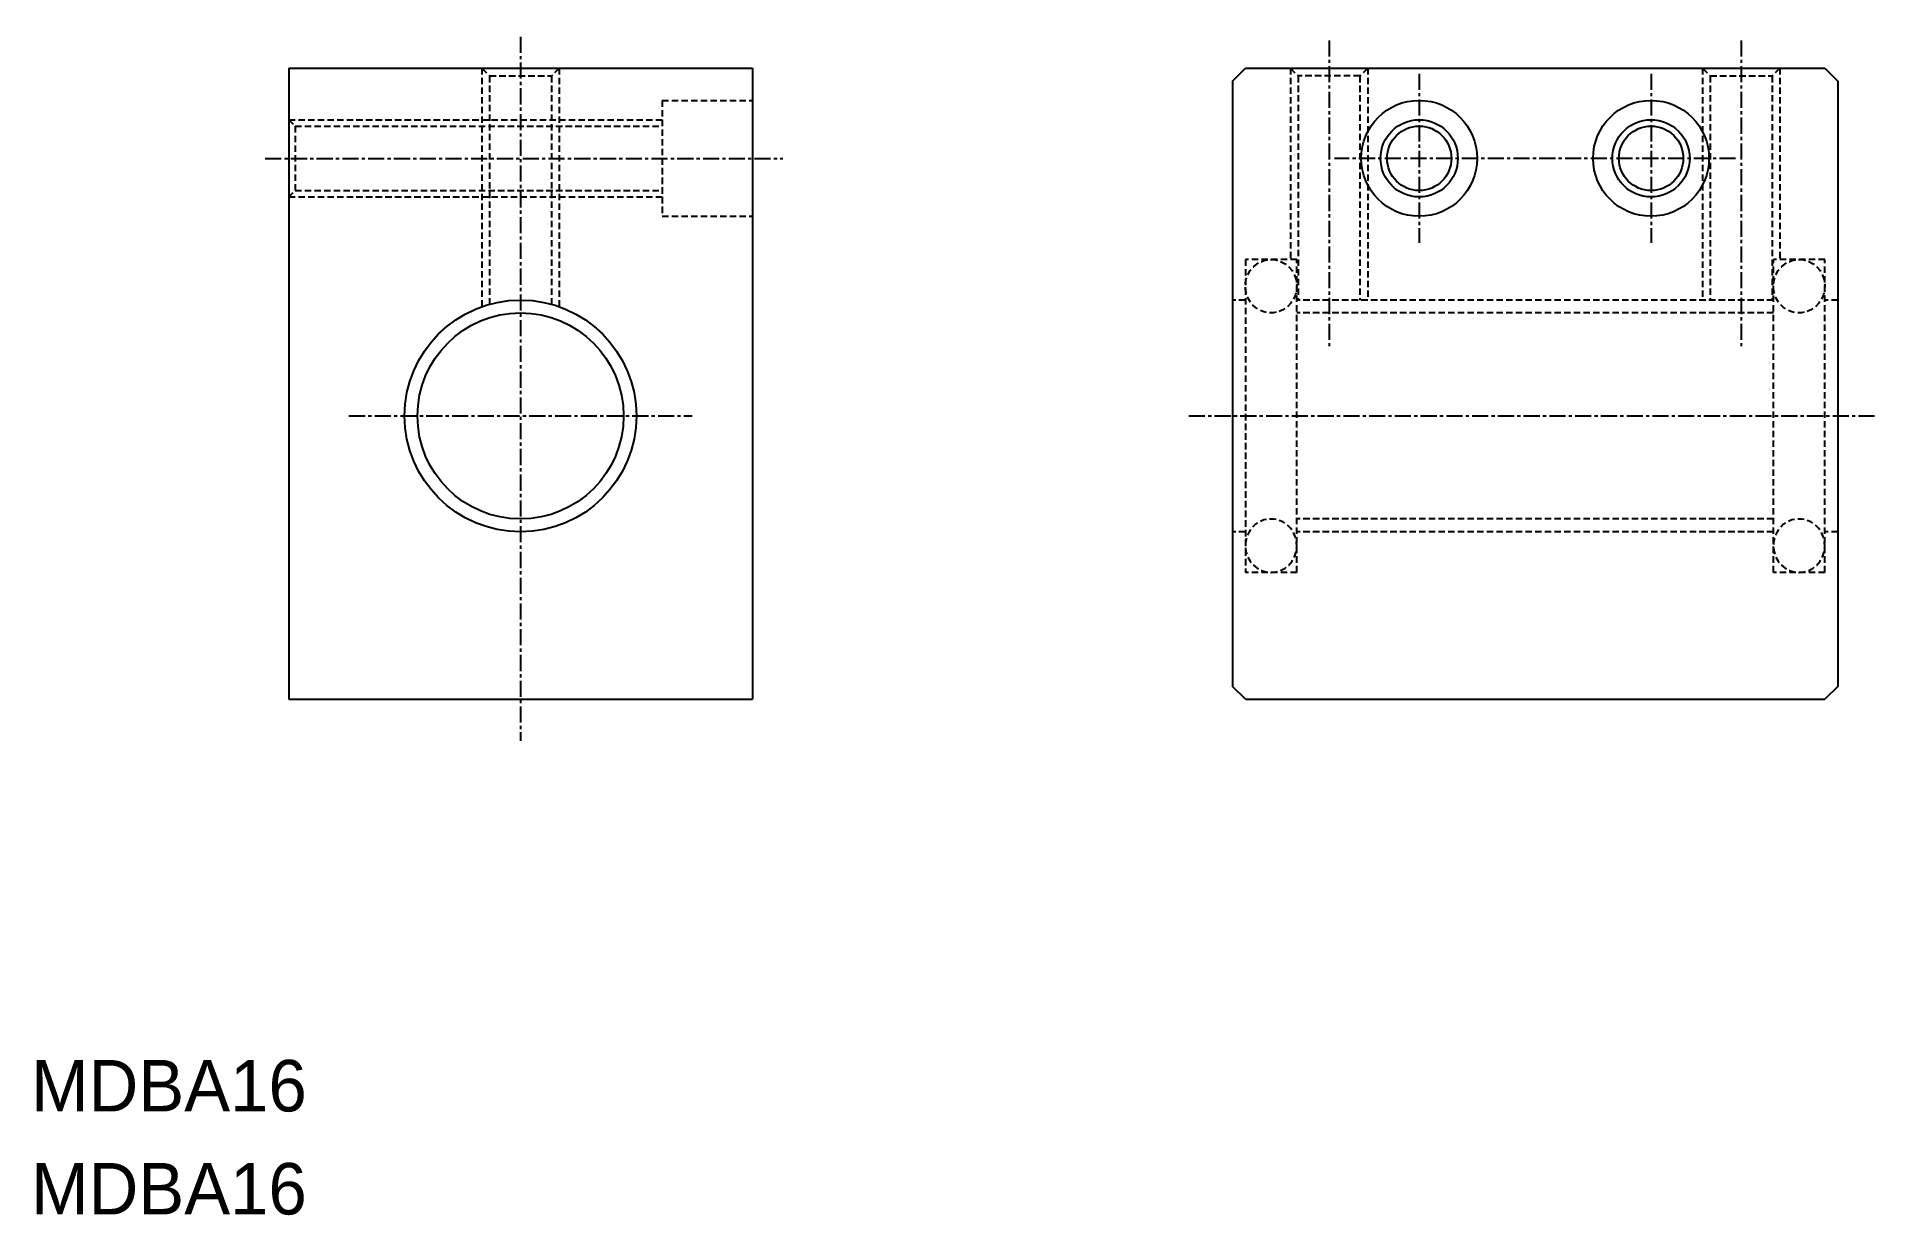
# Model space of a CAD drawing. Extents: x 10 to 153, y 10 to 101.
import ezdxf

# ---------------------------------------------------------------- set-up
doc = ezdxf.new("R2010")
doc.units = 0
doc.linetypes.add('CENTER', pattern=[2, 1.25, -0.25, 0.25, -0.25])
doc.linetypes.add('DASHED', pattern=[0.75, 0.5, -0.25])
doc.layers.get('0').update_dxf_attribs({"linetype": 'CONTINUOUS'})
doc.layers.add('CENTER', color=1, linetype='CENTER')

msp = doc.modelspace()

# ---------------------------------------------------------------- linework, layer by layer
at = {"color": 7, "linetype": 'CONTINUOUS'}
for p, q in [((30, 99), (30, 50)), ((30, 99), (66, 99)), ((39, 99), (39, 99)), ((48, 99), (48, 99)), ((66, 99), (66, 50)), ((103.28, 98), (104.28, 99)), ((104.28, 99), (149.28, 99)), ((149.28, 99), (150.28, 98)), ((103.28, 98), (103.28, 51)), ((150.28, 98), (150.28, 51)), ((30, 50), (66, 50)), ((104.28, 50), (103.28, 51)), ((104.28, 50), (149.28, 50)), ((150.28, 51), (149.28, 50))]:
    msp.add_line(p, q, dxfattribs=at)
at = {"color": 3, "linetype": 'DASHED'}
for p, q in [((45, 99), (45, 80.49)), ((45, 99), (45.6, 98.4)), ((51, 99), (50.4, 98.4)), ((51, 99), (51, 80.49)), ((107.78, 99), (107.78, 84.15)), ((107.78, 99), (108.38, 98.4)), ((113.78, 99), (113.18, 98.4)), ((113.78, 99), (113.78, 81)), ((139.78, 99), (139.78, 81)), ((139.78, 99), (140.38, 98.4)), ((145.78, 99), (145.18, 98.4)), ((145.78, 99), (145.78, 84.15)), ((45.6, 98.4), (45.6, 80.67)), ((45.6, 98.4), (50.4, 98.4)), ((50.4, 98.4), (50.4, 80.67)), ((108.38, 98.4), (108.38, 81)), ((113.18, 98.4), (108.38, 98.4)), ((113.18, 98.4), (113.18, 81)), ((140.38, 98.4), (140.38, 81)), ((140.38, 98.4), (145.18, 98.4)), ((145.18, 98.4), (145.18, 81)), ((59, 96.5), (59, 87.5)), ((59, 96.5), (66, 96.5)), ((30, 95), (59, 95)), ((30, 95), (30.5, 94.5)), ((30.5, 94.5), (30.5, 89.5)), ((30.5, 94.5), (59, 94.5)), ((30, 89), (30.5, 89.5)), ((30, 89), (59, 89)), ((30.5, 89.5), (59, 89.5)), ((59, 87.5), (66, 87.5)), ((108.28, 84.15), (104.28, 84.15)), ((104.28, 84.15), (104.28, 59.85)), ((108.28, 59.85), (108.28, 84.15)), ((149.28, 84.15), (145.28, 84.15)), ((145.28, 59.85), (145.28, 84.15)), ((149.28, 59.85), (149.28, 84.15)), ((104.28, 81), (103.28, 81)), ((145.28, 81), (108.28, 81)), ((145.28, 80), (108.28, 80)), ((150.28, 81), (149.28, 81)), ((104.28, 63), (103.28, 63)), ((145.28, 64), (108.28, 64)), ((145.28, 63), (108.28, 63)), ((150.28, 63), (149.28, 63)), ((108.28, 59.85), (104.28, 59.85)), ((149.28, 59.85), (145.28, 59.85))]:
    msp.add_line(p, q, dxfattribs=at)
at = {"color": 3, "linetype": 'DASHED', "flags": 128}
for points in [[(106.28, 84.15), (106.65, 84.11), (107.02, 84), (107.36, 83.82), (107.66, 83.58), (107.91, 83.28), (108.1, 82.94), (108.22, 82.56), (108.27, 82.17), (108.26, 81.78), (108.17, 81.4), (108.01, 81.04), (107.79, 80.72), (107.51, 80.44), (107.19, 80.23), (106.84, 80.08), (106.47, 80.01), (106.09, 80.01), (105.71, 80.08), (105.36, 80.23), (105.04, 80.44), (104.76, 80.72), (104.54, 81.04), (104.39, 81.4), (104.3, 81.78), (104.28, 82.17), (104.33, 82.56), (104.46, 82.94), (104.65, 83.28), (104.9, 83.58), (105.19, 83.82), (105.53, 84), (105.9, 84.11)], [(147.28, 84.15), (147.65, 84.11), (148.02, 84), (148.36, 83.82), (148.66, 83.58), (148.91, 83.28), (149.1, 82.94), (149.22, 82.56), (149.27, 82.17), (149.26, 81.78), (149.17, 81.4), (149.01, 81.04), (148.79, 80.72), (148.51, 80.44), (148.19, 80.23), (147.84, 80.08), (147.47, 80.01), (147.09, 80.01), (146.71, 80.08), (146.36, 80.23), (146.04, 80.44), (145.76, 80.72), (145.54, 81.04), (145.39, 81.4), (145.3, 81.78), (145.28, 82.17), (145.33, 82.56), (145.46, 82.94), (145.65, 83.28), (145.9, 83.58), (146.19, 83.82), (146.53, 84), (146.9, 84.11)], [(106.28, 59.85), (106.65, 59.89), (107.02, 60), (107.36, 60.18), (107.66, 60.42), (107.91, 60.72), (108.1, 61.06), (108.22, 61.44), (108.27, 61.83), (108.26, 62.22), (108.17, 62.6), (108.01, 62.96), (107.79, 63.28), (107.51, 63.56), (107.19, 63.77), (106.84, 63.92), (106.47, 63.99), (106.09, 63.99), (105.71, 63.92), (105.36, 63.77), (105.04, 63.56), (104.76, 63.28), (104.54, 62.96), (104.39, 62.6), (104.3, 62.22), (104.28, 61.83), (104.33, 61.44), (104.46, 61.06), (104.65, 60.72), (104.9, 60.42), (105.19, 60.18), (105.53, 60), (105.9, 59.89)], [(147.28, 59.85), (147.65, 59.89), (148.02, 60), (148.36, 60.18), (148.66, 60.42), (148.91, 60.72), (149.1, 61.06), (149.22, 61.44), (149.27, 61.83), (149.26, 62.22), (149.17, 62.6), (149.01, 62.96), (148.79, 63.28), (148.51, 63.56), (148.19, 63.77), (147.84, 63.92), (147.47, 63.99), (147.09, 63.99), (146.71, 63.92), (146.36, 63.77), (146.04, 63.56), (145.76, 63.28), (145.54, 62.96), (145.39, 62.6), (145.3, 62.22), (145.28, 61.83), (145.33, 61.44), (145.46, 61.06), (145.65, 60.72), (145.9, 60.42), (146.19, 60.18), (146.53, 60), (146.9, 59.89)]]:
    msp.add_lwpolyline(points, close=True, dxfattribs=at)
at = {"color": 7, "linetype": 'CONTINUOUS'}
for centre, radius in [((117.78, 92), 4.5), ((135.78, 92), 4.5), ((117.78, 92), 2.5), ((135.78, 92), 2.5), ((48, 72), 9), ((48, 72), 8)]:
    msp.add_circle(centre, radius, dxfattribs=at)
at = {"color": 3}
for centre in [(117.78, 92), (135.78, 92)]:
    msp.add_circle(centre, 3, dxfattribs=at)
at = {"layer": 'CENTER', "color": 1, "linetype": 'CENTER'}
for p, q in [((48, 101.44), (48, 46.78)), ((110.78, 101.16), (110.78, 77.38)), ((142.78, 101.16), (142.78, 77.38)), ((117.78, 98.57), (117.78, 85.43)), ((135.78, 98.57), (135.78, 85.43)), ((28.17, 92), (68.36, 92)), ((142.35, 92), (111.2, 92)), ((34.68, 72), (61.32, 72)), ((99.89, 72), (153.26, 72))]:
    msp.add_line(p, q, dxfattribs=at)

# ---------------------------------------------------------------- texts
at = {"color": 7, "linetype": 'CONTINUOUS'}
for p in [(10, 18), (10, 10)]:
    msp.add_text('MDBA16', height=4, dxfattribs=at).set_placement(p)

doc.saveas('drawing.dxf')
